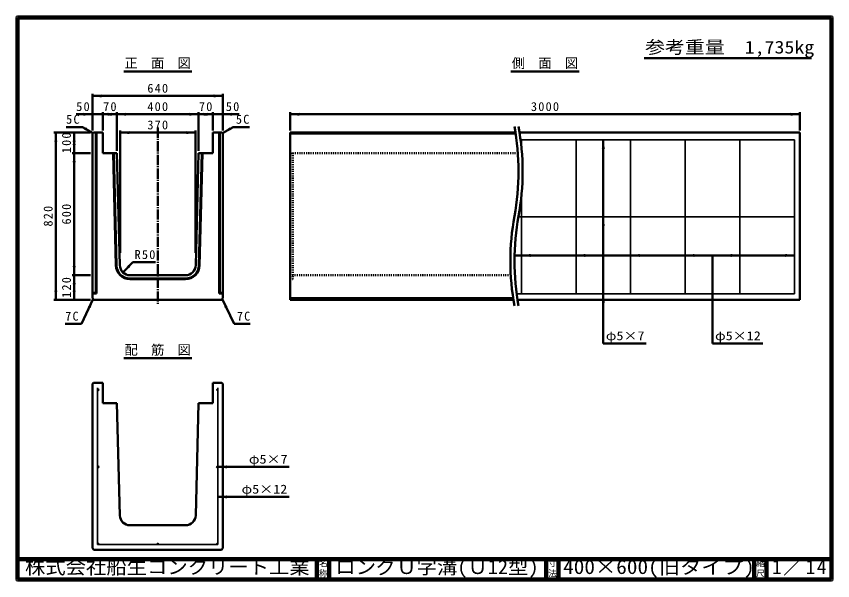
# Model space of a CAD drawing. Units: millimetres, scale not verified. Extents: x 100 to 4105, y 100 to 2870.
import ezdxf
from ezdxf.enums import TextEntityAlignment as Align

# ---------------------------------------------------------------- set-up
doc = ezdxf.new("R2010")
doc.units = ezdxf.units.MM
doc.header["$LTSCALE"] = 5
doc.linetypes.add('USER1', pattern=[13.4, 10, -1.2, 1, -1.2])
doc.linetypes.add('USER2', pattern=[2.2, 1, -1.2])
doc.layers.add('V-nasSTD', color=7, linetype='Continuous', lineweight=50)
doc.styles.add('ＭＳ ゴシック', font='')
doc.styles.get('ＭＳ ゴシック').set_extended_font_data('MS Gothic')

msp = doc.modelspace()

# ---------------------------------------------------------------- hatches: boundary and pattern name
at = {"layer": 'V-nasSTD'}
for points in [[(518.846, 2486.605), (473.846, 2479.105), (518.846, 2471.605)], [(1068.846, 2471.605), (1113.846, 2479.105), (1068.846, 2486.605)], [(428.846, 2381.605), (473.846, 2389.105), (428.846, 2396.605)], [(568.846, 2396.605), (523.846, 2389.105), (568.846, 2381.605)], [(548.846, 2381.605), (593.846, 2389.105), (548.846, 2396.605)], [(638.846, 2396.605), (593.846, 2389.105), (638.846, 2381.605)], [(948.846, 2381.605), (993.846, 2389.105), (948.846, 2396.605)], [(1038.846, 2396.605), (993.846, 2389.105), (1038.846, 2381.605)], [(1018.846, 2381.605), (1063.846, 2389.105), (1018.846, 2396.605)], [(1158.846, 2381.605), (1113.846, 2389.105), (1158.846, 2396.605)], [(1488.846, 2396.605), (1443.846, 2389.105), (1488.846, 2381.605)], [(3898.846, 2381.605), (3943.846, 2389.105), (3898.846, 2396.605)], [(441.125, 2325.6), (476.346, 2296.605), (433.625, 2312.61)], [(1146.567, 2325.6), (1111.346, 2296.605), (1154.067, 2312.61)], [(286.346, 2254.105), (293.846, 2299.105), (301.346, 2254.105)], [(376.346, 2254.105), (383.846, 2299.105), (391.346, 2254.105)], [(653.845, 2306.605), (608.845, 2299.105), (653.845, 2291.605)], [(933.845, 2291.605), (978.845, 2299.105), (933.845, 2306.605)], [(391.346, 2244.105), (383.846, 2199.105), (376.346, 2244.105)], [(2972.346, 2219.105), (2979.846, 2264.105), (2987.346, 2219.105)], [(376.346, 2154.105), (383.846, 2199.105), (391.346, 2154.105)], [(2972.346, 1840.605), (2979.846, 1885.605), (2987.346, 1840.605)], [(2622.846, 1688.855), (2577.846, 1696.355), (2622.846, 1703.855)], [(2890.846, 1688.855), (2845.846, 1696.355), (2890.846, 1703.855)], [(3158.846, 1688.855), (3113.846, 1696.355), (3158.846, 1703.855)], [(3426.846, 1688.855), (3381.846, 1696.355), (3426.846, 1703.855)], [(3604.846, 1703.855), (3649.846, 1696.355), (3604.846, 1688.855)], [(3872.846, 1703.855), (3917.846, 1696.355), (3872.846, 1688.855)], [(391.346, 1644.105), (383.846, 1599.105), (376.346, 1644.105)], [(649.217, 1650.433), (622.701, 1613.31), (659.824, 1639.827)], [(376.346, 1554.105), (383.846, 1599.105), (391.346, 1554.105)], [(301.346, 1524.105), (293.846, 1479.105), (286.346, 1524.105)], [(391.346, 1524.105), (383.846, 1479.105), (376.346, 1524.105)], [(477.346, 1482.605), (451.384, 1445.092), (464.954, 1438.699)], [(1110.346, 1482.605), (1136.308, 1445.092), (1122.738, 1438.699)], [(2972.346, 1462.105), (2979.846, 1507.105), (2987.346, 1462.105)], [(498.846, 1036.869, -1), (504.846, 1036.869, -1)], [(1088.846, 1036.869, 1), (1082.846, 1036.869, 1)], [(498.846, 658.369, -1), (504.846, 658.369, -1)], [(1088.846, 658.369, 1), (1082.846, 658.369, 1)], [(1133.846, 665.869), (1088.846, 658.369), (1133.846, 650.869)], [(1133.846, 518.708), (1088.846, 511.208), (1133.846, 503.708)], [(498.846, 279.869, 0.41421), (501.846, 276.869, 0.66818), (503.967, 281.99, 0.66818)], [(790.846, 279.869, 0.41421), (793.846, 276.869, 0.66818), (795.967, 281.99, 0.66818)], [(1088.846, 279.869, 0.66818), (1083.724, 281.99, 0.66818), (1085.846, 276.869, 0.41421)]]:
    msp.add_hatch(color=256, dxfattribs=at).paths.add_polyline_path(points)

# ---------------------------------------------------------------- linework, layer by layer
at = {"layer": 'V-nasSTD', "lineweight": 100}
for p, q in [((105, 2865), (105, 105)), ((4100, 2865), (105, 2865)), ((4100, 105), (4100, 2865)), ((105, 205), (4100, 205)), ((1575, 205), (1575, 105)), ((1635, 205), (1635, 105)), ((2700, 205), (2700, 105)), ((2760, 205), (2760, 105)), ((3720, 205), (3720, 105)), ((3780, 205), (3780, 105)), ((105, 105), (4100, 105))]:
    msp.add_line(p, q, dxfattribs=at)
at = {"layer": 'V-nasSTD'}
for p, q in [((3180.536, 2664.753), (4000.536, 2664.753)), ((626.846, 2599.105), (960.846, 2599.105)), ((2526.846, 2599.105), (2860.846, 2599.105)), ((473.846, 2489.105), (473.846, 2309.105)), ((1113.846, 2489.105), (1113.846, 2309.105)), ((1113.846, 2479.105), (473.846, 2479.105)), ((473.846, 2389.105), (393.846, 2389.105)), ((523.846, 2389.105), (473.846, 2389.105)), ((523.846, 2399.105), (523.846, 2309.105)), ((593.846, 2389.105), (523.846, 2389.105)), ((593.846, 2399.105), (593.846, 2209.105)), ((993.846, 2389.105), (593.846, 2389.105)), ((993.846, 2399.105), (993.846, 2209.105)), ((1063.846, 2389.105), (993.846, 2389.105)), ((1063.846, 2399.105), (1063.846, 2309.105)), ((1063.846, 2389.105), (1113.846, 2389.105)), ((1113.846, 2389.105), (1193.846, 2389.105)), ((1443.846, 2399.105), (1443.846, 2309.105)), ((3943.846, 2389.105), (1443.846, 2389.105)), ((3943.846, 2399.105), (3943.846, 2309.105)), ((344.384, 2326.605), (424.384, 2326.605)), ((476.346, 2296.605), (424.384, 2326.605)), ((1111.346, 2296.605), (1163.307, 2326.605)), ((1243.307, 2326.605), (1163.307, 2326.605)), ((463.846, 2299.105), (283.846, 2299.105)), ((293.846, 2299.105), (293.846, 1479.105)), ((383.846, 2299.105), (383.846, 2199.105)), ((473.846, 2294.105), (478.846, 2299.105)), ((473.846, 2294.105), (473.846, 1486.105)), ((478.846, 2299.105), (523.846, 2299.105)), ((489.846, 2299.105), (489.846, 1512.105)), ((492.846, 2299.105), (492.846, 1509.105)), ((523.846, 2299.105), (523.846, 2199.105)), ((608.845, 2309.105), (608.845, 1709.105)), ((608.845, 2299.105), (978.845, 2299.105)), ((978.845, 2309.105), (978.845, 1709.105)), ((1108.846, 2299.105), (1063.846, 2299.105)), ((1063.846, 2299.105), (1063.846, 2199.105)), ((1094.846, 1509.105), (1094.846, 2299.105)), ((1097.846, 1512.105), (1097.846, 2299.105)), ((1108.846, 2299.105), (1113.846, 2294.105)), ((1113.846, 1486.105), (1113.846, 2294.105)), ((1443.846, 2299.105), (1443.846, 1479.105)), ((2548.96, 2299.105), (1443.846, 2299.105)), ((2549.738, 2294.105), (1443.846, 2294.105)), ((2568.96, 2299.105), (3943.846, 2299.105)), ((3943.846, 1479.105), (3943.846, 2299.105)), ((2979.846, 2264.105), (2979.846, 1264.105)), ((463.846, 2199.105), (373.846, 2199.105)), ((383.846, 2199.105), (383.846, 1599.105)), ((593.846, 2199.105), (523.846, 2199.105)), ((574.84, 2199.105), (588.633, 1647.38)), ((577.841, 2199.105), (591.632, 1647.455)), ((593.846, 2199.105), (607.627, 1647.855)), ((993.846, 2199.105), (980.064, 1647.855)), ((1063.846, 2199.105), (993.846, 2199.105)), ((1009.851, 2199.105), (996.059, 1647.455)), ((1012.852, 2199.105), (999.059, 1647.38)), ((3917.846, 1696.355), (2544.15, 1696.355)), ((3515.846, 1696.355), (3515.846, 1264.105)), ((622.701, 1613.31), (672.198, 1662.808)), ((672.198, 1662.808), (782.198, 1662.808)), ((463.846, 1599.105), (373.846, 1599.105)), ((383.846, 1599.105), (383.846, 1479.105)), ((657.611, 1599.105), (930.08, 1599.105)), ((657.611, 1583.105), (930.08, 1583.105)), ((657.611, 1580.105), (930.08, 1580.105)), ((419.777, 1360.397), (477.346, 1482.605)), ((489.846, 1512.105), (473.846, 1512.105)), ((492.846, 1509.105), (473.846, 1509.105)), ((473.846, 1486.105), (480.846, 1479.105)), ((489.846, 1512.105), (492.846, 1509.105)), ((1097.846, 1512.105), (1094.846, 1509.105)), ((1113.846, 1509.105), (1094.846, 1509.105)), ((1113.846, 1512.105), (1097.846, 1512.105)), ((1113.846, 1486.105), (1106.846, 1479.105)), ((1167.914, 1360.397), (1110.346, 1482.605)), ((2537.649, 1486.105), (1443.846, 1486.105)), ((463.846, 1479.105), (283.846, 1479.105)), ((480.846, 1479.105), (1106.846, 1479.105)), ((2538.732, 1479.105), (1443.846, 1479.105)), ((3943.846, 1479.105), (2558.732, 1479.105)), ((339.777, 1360.397), (419.777, 1360.397)), ((1247.914, 1360.397), (1167.914, 1360.397)), ((2979.846, 1264.105), (3189.846, 1264.105)), ((3515.846, 1264.105), (3761.846, 1264.105)), ((626.846, 1191.869), (960.846, 1191.869)), ((473.846, 1066.869), (478.846, 1071.869)), ((473.846, 1066.869), (473.846, 258.869)), ((478.846, 1071.869), (523.846, 1071.869)), ((523.846, 1071.869), (523.846, 971.869)), ((1108.846, 1071.869), (1063.846, 1071.869)), ((1063.846, 1071.869), (1063.846, 971.869)), ((1108.846, 1071.869), (1113.846, 1066.869)), ((1113.846, 258.869), (1113.846, 1066.869)), ((593.846, 971.869), (523.846, 971.869)), ((593.846, 971.869), (607.627, 420.62)), ((993.846, 971.869), (980.064, 420.62)), ((1063.846, 971.869), (993.846, 971.869)), ((1088.846, 658.369), (1438.846, 658.369)), ((1088.846, 511.208), (1438.846, 511.208)), ((657.611, 371.869), (930.08, 371.869)), ((473.846, 258.869), (480.846, 251.869)), ((480.846, 251.869), (1106.846, 251.869)), ((1113.846, 258.869), (1106.846, 251.869))]:
    msp.add_line(p, q, dxfattribs=at)
at = {"layer": 'V-nasSTD', "linetype": 'USER1'}
msp.add_line((793.846, 2324.105), (793.846, 1454.105), dxfattribs=at)
at = {"layer": 'V-nasSTD', "lineweight": 35}
for p, q in [((2573.959, 2264.105), (3917.846, 2264.105)), ((2577.846, 2264.105), (2577.846, 2229.952)), ((2845.846, 2264.105), (2845.846, 1507.105)), ((3113.846, 2264.105), (3113.846, 1507.105)), ((3381.846, 2264.105), (3381.846, 1507.105)), ((3649.846, 2264.105), (3649.846, 1507.105)), ((3917.846, 2264.105), (3917.846, 1507.105)), ((2577.846, 1988.258), (2577.846, 1507.105)), ((3917.846, 1885.605), (2563.209, 1885.605)), ((3917.846, 1507.105), (2554.649, 1507.105)), ((498.846, 1046.869), (498.846, 276.869)), ((1088.846, 276.869), (1088.846, 1046.869)), ((1088.846, 276.869), (498.846, 276.869))]:
    msp.add_line(p, q, dxfattribs=at)
at = {"layer": 'V-nasSTD', "linetype": 'USER2'}
for p, q in [((2560.522, 2199.105), (1443.846, 2199.105)), ((1456.346, 2199.105), (1456.346, 1580.105)), ((2525.82, 1599.105), (1443.846, 1599.105)), ((1443.846, 1580.105), (1456.346, 1580.105))]:
    msp.add_line(p, q, dxfattribs=at)
at = {"layer": 'V-nasSTD', "lineweight": 13}
msp.add_lwpolyline([(100, 100), (100, 2870), (4105, 2870), (4105, 100)], close=True, dxfattribs=at)
at = {"layer": 'V-nasSTD', "lineweight": 35}
for centre in [(501.846, 1036.869), (1085.846, 1036.869), (501.846, 658.369), (1085.846, 658.369), (501.846, 279.869), (793.846, 279.869), (1085.846, 279.869)]:
    msp.add_circle(centre, 3, dxfattribs=at)
at = {"layer": 'V-nasSTD'}
for centre, radius, start, end in [((1343.846, 2109.105), 1220, 349.61114, 10.38886), ((1363.846, 2109.105), 1220, 349.61114, 10.38886), ((3743.846, 1669.105), 1220, 169.61114, 190.38886), ((3763.846, 1669.105), 1220, 169.61114, 190.38886), ((657.611, 1649.105), 69, 181.4321, 270), ((657.611, 1649.105), 66, 181.4321, 270), ((657.611, 1649.105), 50, 181.4321, 270), ((930.08, 1649.105), 50, 270, 358.5679), ((930.08, 1649.105), 66, 270, 358.5679), ((930.08, 1649.105), 69, 270, 358.5679), ((657.611, 421.869), 50, 181.4321, 270), ((930.08, 421.869), 50, 270, 358.5679)]:
    msp.add_arc(centre, radius, start, end, dxfattribs=at)

# ---------------------------------------------------------------- texts
at = {"layer": 'V-nasSTD', "style": 'ＭＳ ゴシック'}
for s, height, width, p in [('参考重量\u30001,735kg', 62.32, 1.15, (3184.536, 2749.753)), ('φ5×7', 43.99, 1.15, (2991.846, 1324.105)), ('φ5×12', 43.99, 1.15, (3527.846, 1324.105)), ('φ5×7', 43.99, 1.15, (1240.846, 718.369)), ('φ5×12', 43.99, 1.15, (1204.846, 571.208)), ('株式会社船生コンクリート工業', 69.65, 1.05, (142.5, 202.5)), ('ロングＵ字溝(Ｕ12型)', 69.65, 1.05, (1665, 202.5)), ('400×600(旧タイプ)', 69.65, 1.1, (2782.5, 202.5))]:
    msp.add_text(s, height=height, dxfattribs=dict(at, width=width)).set_placement(p, align=Align.TOP_LEFT)
for s, height, p in [('正\u3000面\u3000図', 47.65, (630.842, 2664.105)), ('側\u3000面\u3000図', 47.65, (2530.842, 2664.105)), ('配\u3000筋\u3000図', 47.65, (630.842, 1256.869)), ('名', 30.79, (1583.982, 200.999)), ('寸', 30.79, (2708.982, 200.999)), ('縮', 30.79, (3728.982, 200.999)), ('称', 30.79, (1583.976, 151.01)), ('法', 30.79, (2708.976, 151.01)), ('尺', 30.79, (3728.976, 151.01))]:
    msp.add_text(s, height=height, dxfattribs=at).set_placement(p, align=Align.TOP_LEFT)
at = {"layer": 'V-nasSTD', "attachment_point": 1, "style": 'ＭＳ ゴシック'}
for s, insert, char_height in [('\\T1.2;640', (742.859, 2539.105), 43.99), ('\\T1.2;50', (393.846, 2449.105), 43.99), ('\\T1.2;70', (525.846, 2449.105), 43.99), ('\\T1.2;400', (742.859, 2449.105), 43.99), ('\\T1.2;70', (995.846, 2449.105), 43.99), ('\\T1.2;50', (1127.846, 2449.105), 43.99), ('\\T1.2;3000', (2624.74, 2449.105), 43.99), ('\\T1.2;5C', (344.384, 2386.605), 43.99), ('\\T1.2;5C', (1177.307, 2386.605), 43.99), ('\\T1.2;370', (742.859, 2359.105), 43.99), ('\\T1.2;R50', (680.198, 1722.808), 43.99), ('\\T1.2;7C', (339.777, 1420.397), 43.99), ('\\T1.2;7C', (1181.914, 1420.397), 43.99), ('\\T1.16;1／14', (3807.033, 202.582), 69.65)]:
    msp.add_mtext(s, dxfattribs=dict(at, insert=insert, char_height=char_height))
at = {"layer": 'V-nasSTD', "char_height": 43.99, "attachment_point": 1, "rotation": 90, "style": 'ＭＳ ゴシック'}
for s, insert in [('\\T1.2;100', (323.846, 2198.092)), ('\\T1.2;820', (233.846, 1838.092)), ('\\T1.2;600', (323.846, 1848.092)), ('\\T1.2;120', (323.846, 1488.092))]:
    msp.add_mtext(s, dxfattribs=dict(at, insert=insert))

doc.saveas('drawing.dxf')
